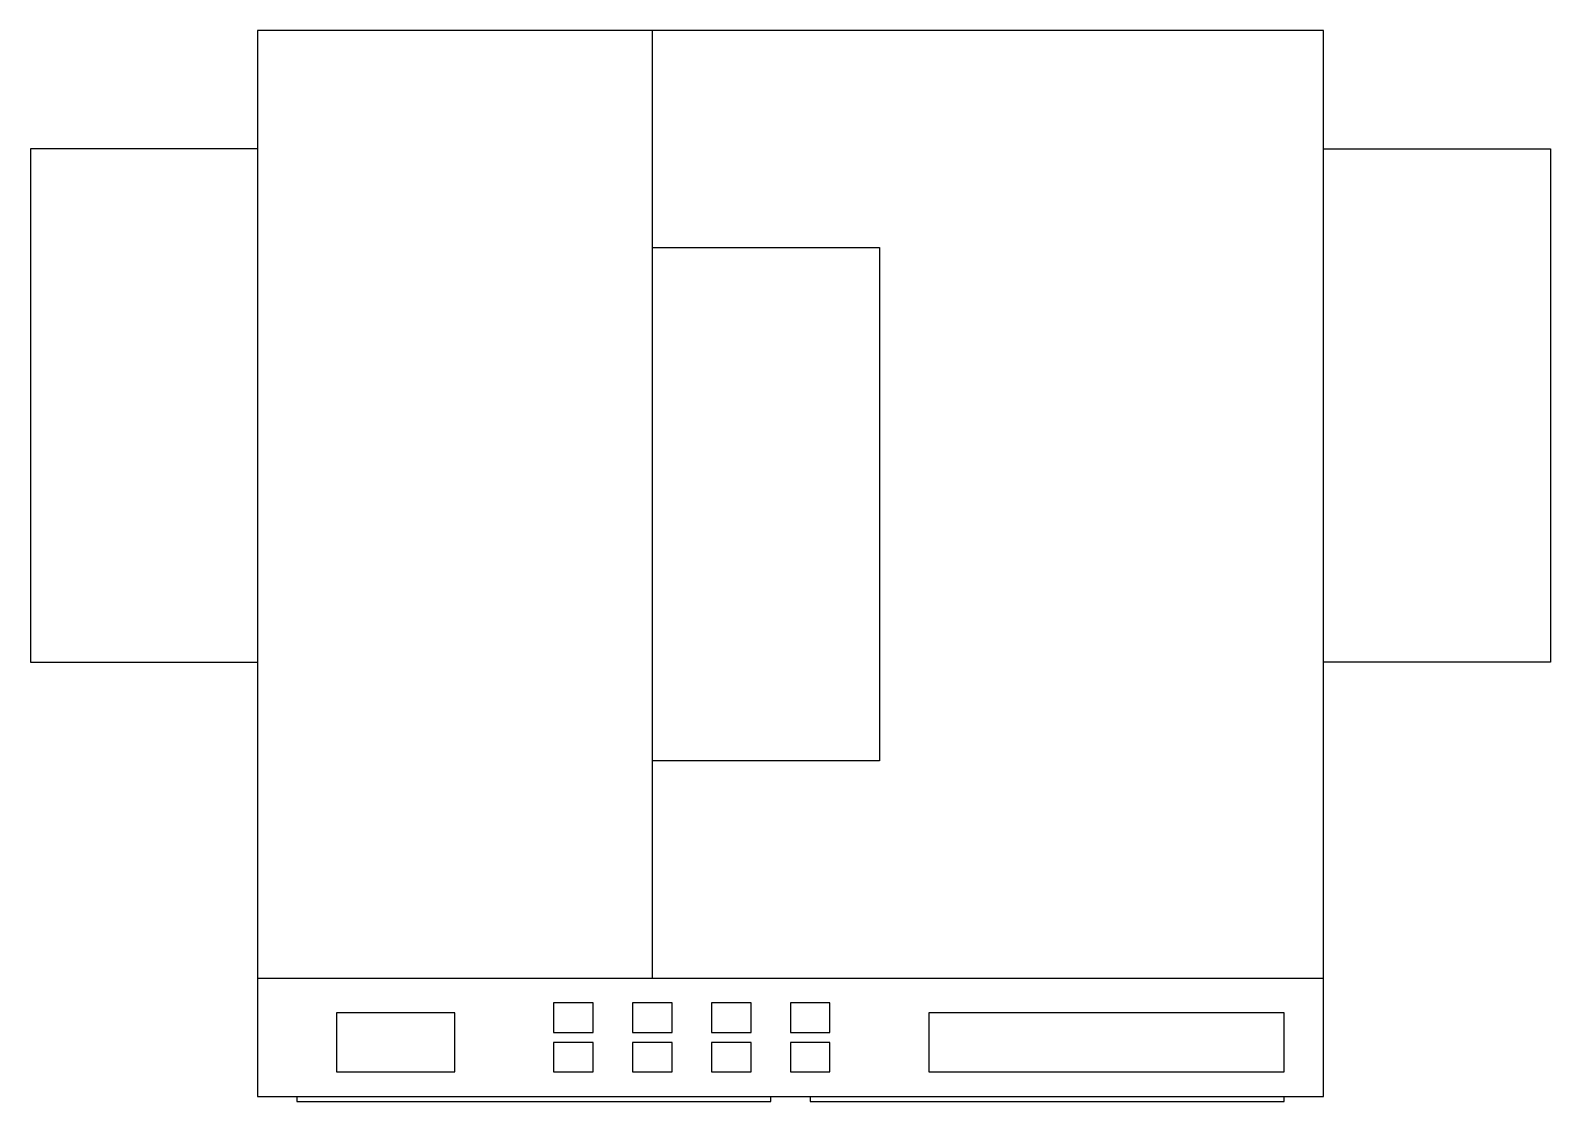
# Model space of a CAD drawing. Extents: x -0.489 to 0.489, y -0.689 to 0.
import ezdxf

# ---------------------------------------------------------------- set-up
doc = ezdxf.new("R2010")
doc.units = 0
doc.header["$LTSCALE"] = 1.2
doc.layers.get('0').update_dxf_attribs({"linetype": 'CONTINUOUS'})

msp = doc.modelspace()

# ---------------------------------------------------------------- linework, layer by layer
at = {"color": 0}
for p, q in [((-0.3429, 0), (-0.3429, -0.6858)), ((0.3429, 0), (-0.3429, 0)), ((-0.0889, 0), (-0.0889, -0.6096)), ((0.3429, -0.6858), (0.3429, 0)), ((-0.3429, -0.0762), (-0.48895, -0.0762)), ((-0.48895, -0.0762), (-0.48895, -0.4064)), ((0.3429, -0.0762), (0.48895, -0.0762)), ((0.48895, -0.0762), (0.48895, -0.4064)), ((-0.0889, -0.1397), (0.05715, -0.1397)), ((0.05715, -0.1397), (0.05715, -0.4699)), ((-0.48895, -0.4064), (-0.3429, -0.4064)), ((0.48895, -0.4064), (0.3429, -0.4064)), ((0.05715, -0.4699), (-0.0889, -0.4699)), ((-0.3429, -0.6096), (0.3429, -0.6096)), ((-0.1524, -0.625475), (-0.1524, -0.644525)), ((-0.127, -0.625475), (-0.1524, -0.625475)), ((-0.127, -0.644525), (-0.127, -0.625475)), ((-0.1016, -0.625475), (-0.1016, -0.644525)), ((-0.0762, -0.625475), (-0.1016, -0.625475)), ((-0.0762, -0.644525), (-0.0762, -0.625475)), ((-0.0508, -0.625475), (-0.0508, -0.644525)), ((-0.0254, -0.625475), (-0.0508, -0.625475)), ((-0.0254, -0.644525), (-0.0254, -0.625475)), ((0, -0.625475), (0, -0.644525)), ((0.0254, -0.625475), (0, -0.625475)), ((0.0254, -0.644525), (0.0254, -0.625475)), ((-0.2921, -0.631825), (-0.2921, -0.669925)), ((-0.2159, -0.631825), (-0.2921, -0.631825)), ((-0.2159, -0.669925), (-0.2159, -0.631825)), ((0.0889, -0.631825), (0.0889, -0.669925)), ((0.3175, -0.631825), (0.0889, -0.631825)), ((0.3175, -0.669925), (0.3175, -0.631825)), ((-0.1524, -0.644525), (-0.127, -0.644525)), ((-0.1016, -0.644525), (-0.0762, -0.644525)), ((-0.0508, -0.644525), (-0.0254, -0.644525)), ((0, -0.644525), (0.0254, -0.644525)), ((-0.1524, -0.650875), (-0.1524, -0.669925)), ((-0.127, -0.650875), (-0.1524, -0.650875)), ((-0.127, -0.669925), (-0.127, -0.650875)), ((-0.0762, -0.650875), (-0.1016, -0.650875)), ((-0.1016, -0.650875), (-0.1016, -0.669925)), ((-0.0762, -0.669925), (-0.0762, -0.650875)), ((-0.0254, -0.650875), (-0.0508, -0.650875)), ((-0.0508, -0.650875), (-0.0508, -0.669925)), ((-0.0254, -0.669925), (-0.0254, -0.650875)), ((0.0254, -0.650875), (0, -0.650875)), ((0, -0.650875), (0, -0.669925)), ((0.0254, -0.669925), (0.0254, -0.650875)), ((-0.2921, -0.669925), (-0.2159, -0.669925)), ((-0.1524, -0.669925), (-0.127, -0.669925)), ((-0.1016, -0.669925), (-0.0762, -0.669925)), ((-0.0508, -0.669925), (-0.0254, -0.669925)), ((0, -0.669925), (0.0254, -0.669925)), ((0.0889, -0.669925), (0.3175, -0.669925)), ((-0.3429, -0.6858), (0.3429, -0.6858)), ((-0.3175, -0.6858), (-0.3175, -0.688975)), ((-0.3175, -0.688975), (-0.0127, -0.688975)), ((-0.0127, -0.688975), (-0.0127, -0.6858)), ((0.0127, -0.6858), (0.0127, -0.688975)), ((0.0127, -0.688975), (0.3175, -0.688975)), ((0.3175, -0.688975), (0.3175, -0.6858))]:
    msp.add_line(p, q, dxfattribs=at)

doc.saveas('drawing.dxf')
